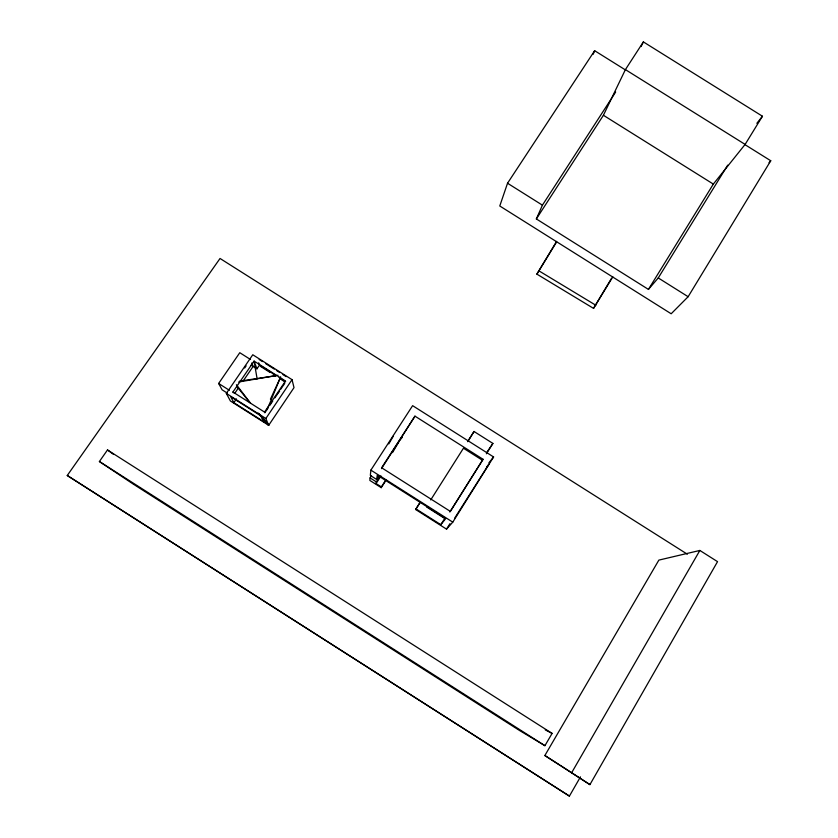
<?xml version="1.0" encoding="UTF-8"?>
<svg xmlns="http://www.w3.org/2000/svg" width="838" height="838" viewBox="0 0 838 838"><rect width="100%" height="100%" fill="white"/><g stroke="black" fill="none" stroke-linecap="round" stroke-linejoin="round"><path stroke-width="1.26" d="M371.506 475.722L370.092 477.911L369.841 480.425L381.238 487.664L386.109 480.08M420.11 502.329L415.638 509.514L446.528 529.134L452.782 522.147L493.592 456.951L412.621 405.665L370.867 470.139L370.333 475.45L376.671 479.472L378.65 476.099M381.238 487.664L381.374 486.92L376.073 483.568L376.325 481.871L379.844 476.403M376.671 479.472L377.289 475.146L445.722 518.596L440.83 524.682L415.952 508.886M414.967 416.151L381.625 467.772L450.352 511.4L483.065 459.287L414.967 416.151L381.479 468.651M625.378 69.9L594.655 50.699L507.535 183.239L499.773 205.991L671.175 313.768L688.134 296.715L770.75 160.749L744.856 144.576M264.127 419.66L264.567 422.205L233.854 402.69L230.68 396.688L262.2 416.706L261.781 417.89L268.684 425.306L294.012 387.638L292.033 379.656L252.772 354.757L226.323 393.399L230.408 400.993L268.684 425.306L265.845 418.508L226.323 393.399M267.186 409.573L280.489 377.278M593.168 54.292L594.655 50.699M727.719 165.128L658.259 277.944L648.434 289.403L536.351 218.938L542.416 205.163L615.658 92.054M270.423 399.181L280.688 376.953M536.351 218.938L603.412 115.277L625.41 69.606L643.375 41.9L762.444 116.231L745.118 144.419L713.327 184.088L648.434 289.403M641.112 46.519L643.375 41.9M612.829 276.844L593.534 308.384L536.886 274.131L556.6 241.386M589.921 784.63L717.538 561.649L699.856 550.451L658.857 560.109L544.857 755.53L589.921 784.63L560.957 765.806M687.359 554.211L220.038 258.471L67.25 475.492L569.411 796.1L580.472 776.857M571.547 772.908L699.856 550.451M388.79 443.91L393.41 436.022M544.92 745.694L552.106 733.407L107.494 449.954L99.397 461.518L133.252 484.092L519.518 730.485L544.92 745.694L99.397 461.518M392.498 452.635L398.93 441.731M399.569 440.641L402.355 437.185M486.396 453.798L492.901 443.428L474.025 431.486L467.74 441.689M593.534 308.384L611.541 278.279M536.886 274.131L556.558 242.035M446.528 529.134L449.954 523.666M440.83 524.682L444.727 518.481L426.647 507M486.438 452.97L492.901 443.428M449.838 512.049L483.065 459.287M430.732 499.919L463.445 448.215L482.374 460.209M468.138 440.788L474.025 431.486M415.638 509.514L420.466 501.899M376.073 483.568L380.986 475.953M381.374 486.92L385.574 480.394M278.279 393.095L279.714 390.937M283.296 385.543L284.731 383.385M265.845 418.508L292.033 379.656M267.71 408.535L264.829 412.809L264.536 412.087L285.496 381.018L254.071 361.094L232.933 392.016L233.331 392.802M269.867 405.33L272.748 401.056M274.916 397.861L277.797 393.588M280.678 389.314L282.846 386.109M234.797 393.252L238.463 387.889M243.596 380.368L253.139 366.405L251.809 362.948M233.854 402.69L236.431 398.909M251.054 365.085L256.952 368.825L259.497 365.085L258.67 362.77M244.675 367.987L246.121 365.871M227.349 393.148L222.112 389.817L218.634 383.469L239.783 352.704L250.489 359.492M756.84 123.312L762.444 116.231M488.816 462.953L493.592 456.951M486.449 467.269L488.837 464.304L454.793 517.957M769.033 162.698L770.75 160.749M238.652 382.013L277.965 375.267M239.647 381.133L276.404 375.644M545.245 729.877L552.106 733.407M67.25 475.492L569.411 796.1M538.645 270.684L595.849 305.262M625.41 69.606L745.118 144.419M603.412 115.277L713.327 184.088M507.535 183.239L542.416 205.163M658.259 277.944L688.134 296.715M259.172 359.512L262.42 361.566M265.656 363.619L274.288 369.097M276.446 370.469L279.683 372.522M282.919 374.576L286.156 376.629M259.497 365.085L275.838 375.455M279.106 377.529L285.643 381.678M260.346 366.279L270.119 372.481M273.377 374.544L275.545 375.927M279.892 378.682L284.239 381.437M370.867 470.139L452.782 522.147M370.092 477.911L376.325 481.871M232.933 392.016L264.536 412.087M218.634 383.469L229.392 390.309M544.857 755.53L559.889 765.125M107.494 449.954L113.633 454.468M236.578 386.119L249.619 402.271M258.628 413.427L268.684 425.306L262.2 416.706M236.421 384.715L250.552 403.214M258.104 413.092L263.247 419.147L264.567 422.205M256.952 368.825L254.071 361.094L257.13 378.912"/></g></svg>
